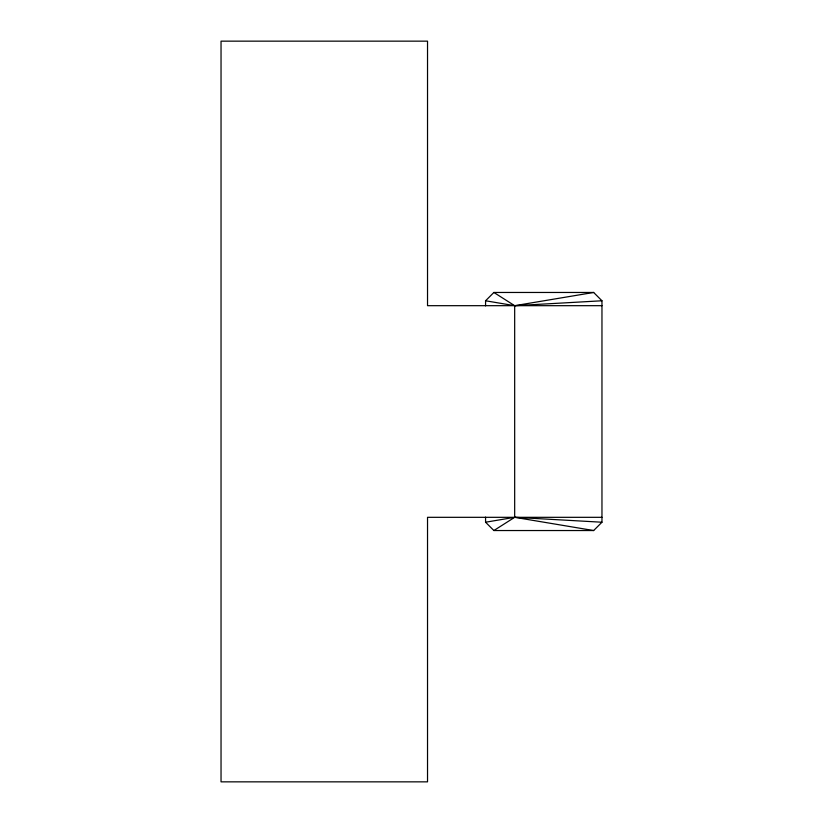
<?xml version="1.0" encoding="UTF-8"?>
<svg xmlns="http://www.w3.org/2000/svg" width="823" height="823" viewBox="0 0 823 823"><rect width="100%" height="100%" fill="white"/><g stroke="black" fill="none" stroke-linecap="round" stroke-linejoin="round"><path stroke-width="1.23" d="M485.57 305.889L485.57 300.776L493.882 292.463L593.65 292.463L601.963 300.776L601.963 522.224L593.65 530.537L493.882 530.537L485.57 522.224L485.57 517.111M493.882 530.537L514.673 517.317L601.963 522.224M485.57 522.224L513.408 517.523M593.65 292.463L514.673 305.683L493.882 292.463M601.963 300.776L514.673 305.683L514.673 517.317L593.65 530.537M601.963 305.683L427.528 305.683L427.528 41.15L221.037 41.15L221.037 781.85L427.528 781.85L427.528 517.317L601.963 517.317M485.57 300.776L513.408 305.477"/></g></svg>
